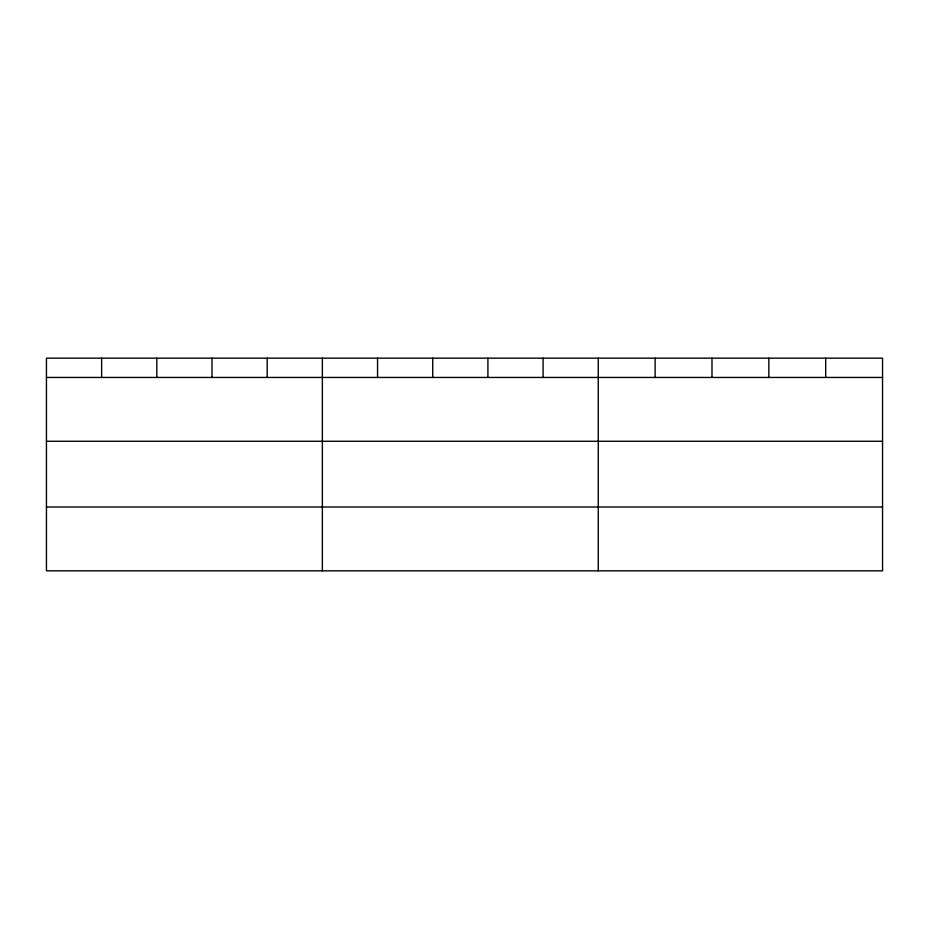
<?xml version="1.0" encoding="UTF-8"?>
<svg xmlns="http://www.w3.org/2000/svg" width="929" height="929" viewBox="0 0 929 929"><rect width="100%" height="100%" fill="white"/><g stroke="black" fill="none" stroke-linecap="round" stroke-linejoin="round"><path stroke-width="1.39" d="M882.55 377.453L882.55 570.836L46.45 570.836L46.45 358.164L882.55 358.164L882.55 377.453L46.45 377.453M46.45 441.275L882.55 441.275M46.45 507.013L882.55 507.013M825.695 358.164L825.695 377.453M768.84 358.164L768.84 377.453M711.986 358.164L711.986 377.453M655.131 358.164L655.131 377.453M598.276 358.164L598.276 570.836M543.093 358.164L543.093 377.453M487.911 358.164L487.911 377.453M432.728 358.164L432.728 377.453M377.546 358.164L377.546 377.453M322.363 358.164L322.363 570.836M267.18 358.164L267.18 377.453M211.998 358.164L211.998 377.453M156.815 358.164L156.815 377.453M101.633 358.164L101.633 377.453"/></g></svg>
